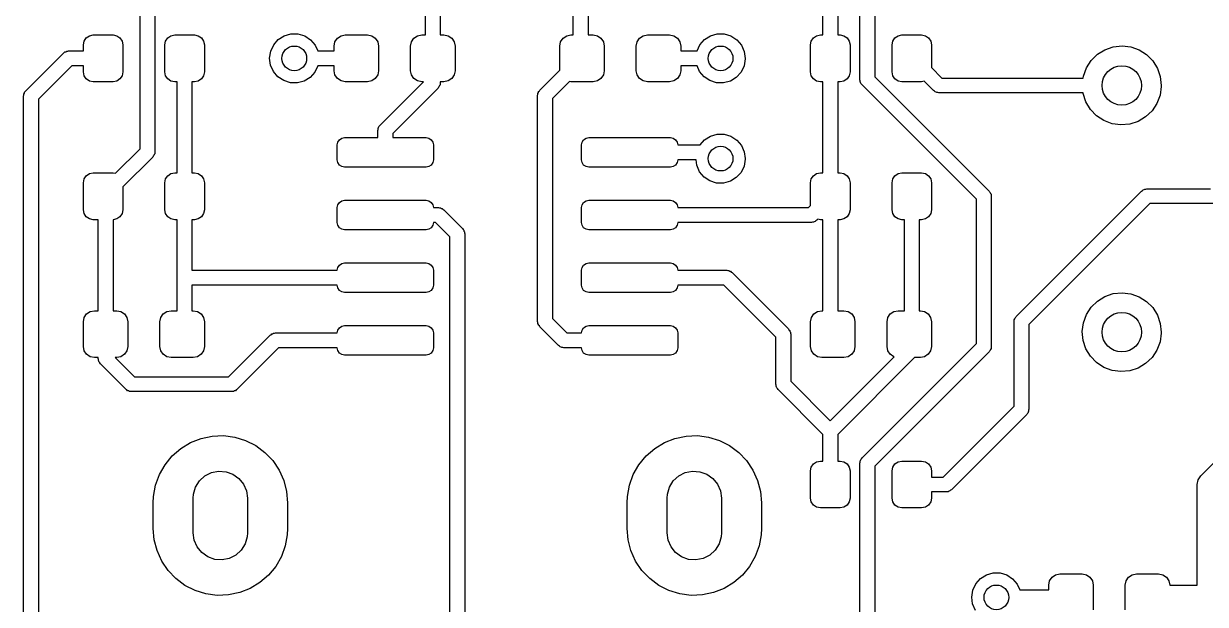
# Model space of a CAD drawing. Extents: x 123.2 to 169.8, y -142.4 to -48.3.
# Drawn here: x 124.31 to 148.25, y -78.63 to -66.86 of the extents above; entities that cross this region are included whole.
import ezdxf

# ---------------------------------------------------------------- set-up
doc = ezdxf.new("R2010")
doc.units = 0
doc.layers.add('BLACK', color=7, linetype='CONTINUOUS')

msp = doc.modelspace()

# ---------------------------------------------------------------- linework, layer by layer
at = {"layer": 'BLACK', "linetype": 'CONTINUOUS'}
for p, q in [((126.671, -69.3959), (126.671, -62.155)), ((126.971, -62.2171), (126.971, -69.458)), ((135.446, -67.089), (135.446, -62.3512)), ((135.746, -62.3512), (135.746, -67.089)), ((141.553, -63.679), (141.553, -67.9349)), ((141.253, -67.997), (141.253, -63.7411)), ((140.503, -67.089), (140.503, -65.245)), ((140.803, -65.245), (140.803, -67.089)), ((132.751, -65.545), (132.751, -67.089)), ((132.451, -67.089), (132.451, -65.6071)), ((125.521, -67.289), (125.536, -67.2125)), ((125.536, -67.2125), (125.58, -67.1476)), ((125.58, -67.1476), (125.644, -67.1042)), ((125.644, -67.1042), (125.721, -67.089)), ((125.721, -67.089), (126.121, -67.089)), ((126.121, -67.089), (126.198, -67.1042)), ((126.198, -67.1042), (126.262, -67.1476)), ((126.262, -67.1476), (126.306, -67.2125)), ((126.306, -67.2125), (126.321, -67.289)), ((127.171, -67.289), (127.186, -67.2125)), ((127.186, -67.2125), (127.23, -67.1476)), ((127.23, -67.1476), (127.294, -67.1042)), ((127.294, -67.1042), (127.371, -67.089)), ((127.371, -67.089), (127.771, -67.089)), ((127.771, -67.089), (127.848, -67.1042)), ((127.848, -67.1042), (127.912, -67.1476)), ((127.912, -67.1476), (127.956, -67.2125)), ((127.956, -67.2125), (127.971, -67.289)), ((129.376, -67.2895), (129.47, -67.1832)), ((129.47, -67.1832), (129.59, -67.1076)), ((129.59, -67.1076), (129.726, -67.0686)), ((129.726, -67.0686), (129.868, -67.0695)), ((129.868, -67.0695), (130.004, -67.1101)), ((130.004, -67.1101), (130.123, -67.1872)), ((130.123, -67.1872), (130.215, -67.2946)), ((130.601, -67.314), (130.618, -67.2279)), ((130.618, -67.2279), (130.667, -67.1549)), ((130.667, -67.1549), (130.74, -67.1061)), ((130.74, -67.1061), (130.826, -67.089)), ((130.826, -67.089), (131.276, -67.089)), ((131.276, -67.089), (131.362, -67.1061)), ((131.362, -67.1061), (131.435, -67.1549)), ((131.435, -67.1549), (131.484, -67.2279)), ((131.484, -67.2279), (131.501, -67.314)), ((132.151, -67.314), (132.168, -67.2279)), ((132.168, -67.2279), (132.217, -67.1549)), ((132.217, -67.1549), (132.29, -67.1061)), ((132.29, -67.1061), (132.376, -67.089)), ((132.376, -67.089), (132.451, -67.089)), ((132.751, -67.089), (132.826, -67.089)), ((132.826, -67.089), (132.912, -67.1061)), ((132.912, -67.1061), (132.985, -67.1549)), ((132.985, -67.1549), (133.034, -67.2279)), ((133.034, -67.2279), (133.051, -67.314)), ((135.173, -67.314), (135.19, -67.2279)), ((135.19, -67.2279), (135.239, -67.1549)), ((135.239, -67.1549), (135.312, -67.1061)), ((135.312, -67.1061), (135.398, -67.089)), ((135.398, -67.089), (135.446, -67.089)), ((135.746, -67.089), (135.848, -67.089)), ((135.848, -67.089), (135.934, -67.1061)), ((135.934, -67.1061), (136.007, -67.1549)), ((136.007, -67.1549), (136.056, -67.2279)), ((136.056, -67.2279), (136.073, -67.314)), ((136.723, -67.314), (136.74, -67.2279)), ((136.74, -67.2279), (136.789, -67.1549)), ((136.789, -67.1549), (136.862, -67.1061)), ((136.862, -67.1061), (136.948, -67.089)), ((136.948, -67.089), (137.398, -67.089)), ((137.398, -67.089), (137.484, -67.1061)), ((137.484, -67.1061), (137.557, -67.1549)), ((137.557, -67.1549), (137.606, -67.2279)), ((137.606, -67.2279), (137.623, -67.314)), ((138.012, -67.2895), (138.106, -67.1832)), ((138.106, -67.1832), (138.226, -67.1076)), ((138.226, -67.1076), (138.362, -67.0686)), ((138.362, -67.0686), (138.504, -67.0695)), ((138.504, -67.0695), (138.64, -67.1101)), ((138.64, -67.1101), (138.759, -67.1872)), ((138.759, -67.1872), (138.851, -67.2946)), ((140.253, -67.289), (140.268, -67.2125)), ((140.268, -67.2125), (140.312, -67.1476)), ((140.312, -67.1476), (140.376, -67.1042)), ((140.376, -67.1042), (140.453, -67.089)), ((140.453, -67.089), (140.503, -67.089)), ((140.803, -67.089), (140.853, -67.089)), ((140.853, -67.089), (140.93, -67.1042)), ((140.93, -67.1042), (140.994, -67.1476)), ((140.994, -67.1476), (141.038, -67.2125)), ((141.038, -67.2125), (141.053, -67.289)), ((141.903, -67.289), (141.918, -67.2125)), ((141.918, -67.2125), (141.962, -67.1476)), ((141.962, -67.1476), (142.026, -67.1042)), ((142.026, -67.1042), (142.103, -67.089)), ((142.103, -67.089), (142.503, -67.089)), ((142.503, -67.089), (142.58, -67.1042)), ((142.58, -67.1042), (142.644, -67.1476)), ((142.644, -67.1476), (142.688, -67.2125)), ((142.688, -67.2125), (142.703, -67.289)), ((124.354, -68.2199), (125.116, -67.4579)), ((125.116, -67.4579), (125.133, -67.4481)), ((125.133, -67.4481), (125.147, -67.4341)), ((125.147, -67.4341), (125.166, -67.429)), ((125.166, -67.429), (125.183, -67.4191)), ((125.183, -67.4191), (125.203, -67.4191)), ((125.203, -67.4191), (125.222, -67.414)), ((125.222, -67.414), (125.521, -67.414)), ((125.521, -67.414), (125.521, -67.289)), ((126.321, -67.289), (126.321, -67.839)), ((127.171, -67.839), (127.171, -67.289)), ((127.971, -67.289), (127.971, -67.839)), ((129.294, -67.5579), (129.316, -67.4178)), ((129.316, -67.4178), (129.376, -67.2895)), ((130.215, -67.2946), (130.27, -67.414)), ((130.27, -67.414), (130.601, -67.414)), ((130.601, -67.414), (130.601, -67.314)), ((131.501, -67.314), (131.501, -67.814)), ((132.151, -67.814), (132.151, -67.314)), ((133.051, -67.314), (133.051, -67.814)), ((135.173, -67.8019), (135.173, -67.314)), ((136.073, -67.314), (136.073, -67.814)), ((136.723, -67.814), (136.723, -67.314)), ((137.623, -67.314), (137.623, -67.414)), ((137.623, -67.414), (137.954, -67.414)), ((137.954, -67.414), (138.012, -67.2895)), ((138.851, -67.2946), (138.91, -67.4237)), ((138.91, -67.4237), (138.93, -67.564)), ((140.253, -67.839), (140.253, -67.289)), ((141.053, -67.289), (141.053, -67.839)), ((141.903, -67.839), (141.903, -67.289)), ((142.703, -67.289), (142.703, -67.7519)), ((145.938, -67.6064), (146.065, -67.4816)), ((146.065, -67.4816), (146.217, -67.3881)), ((146.217, -67.3881), (146.386, -67.3307)), ((146.386, -67.3307), (146.564, -67.312)), ((146.564, -67.312), (146.741, -67.3331)), ((146.741, -67.3331), (146.909, -67.393)), ((146.909, -67.393), (147.059, -67.4885)), ((147.059, -67.4885), (147.185, -67.6151)), ((125.284, -67.714), (124.61, -68.3881)), ((125.521, -67.714), (125.284, -67.714)), ((125.521, -67.839), (125.521, -67.714)), ((129.312, -67.6985), (129.294, -67.5579)), ((129.37, -67.8282), (129.312, -67.6985)), ((130.27, -67.716), (130.209, -67.8436)), ((130.271, -67.714), (130.27, -67.716)), ((130.601, -67.714), (130.271, -67.714)), ((130.601, -67.814), (130.601, -67.714)), ((137.955, -67.714), (137.623, -67.714)), ((137.623, -67.714), (137.623, -67.814)), ((138.006, -67.8282), (137.955, -67.714)), ((138.906, -67.716), (138.845, -67.8436)), ((138.93, -67.5762), (138.906, -67.716)), ((138.93, -67.564), (138.93, -67.5762)), ((142.703, -67.7519), (142.913, -67.962)), ((145.841, -67.7563), (145.938, -67.6064)), ((147.185, -67.6151), (147.279, -67.7663)), ((125.536, -67.9155), (125.521, -67.839)), ((125.58, -67.9804), (125.536, -67.9155)), ((125.644, -68.0238), (125.58, -67.9804)), ((126.262, -67.9804), (126.198, -68.0238)), ((126.306, -67.9155), (126.262, -67.9804)), ((126.321, -67.839), (126.306, -67.9155)), ((127.186, -67.9155), (127.171, -67.839)), ((127.23, -67.9804), (127.186, -67.9155)), ((127.294, -68.0238), (127.23, -67.9804)), ((127.912, -67.9804), (127.848, -68.0238)), ((127.956, -67.9155), (127.912, -67.9804)), ((127.971, -67.839), (127.956, -67.9155)), ((129.461, -67.9367), (129.37, -67.8282)), ((129.579, -68.0153), (129.461, -67.9367)), ((130.113, -67.9487), (129.993, -68.0229)), ((130.209, -67.8436), (130.113, -67.9487)), ((130.618, -67.9001), (130.601, -67.814)), ((130.667, -67.9731), (130.618, -67.9001)), ((130.74, -68.0219), (130.667, -67.9731)), ((131.435, -67.9731), (131.362, -68.0219)), ((131.484, -67.9001), (131.435, -67.9731)), ((131.501, -67.814), (131.484, -67.9001)), ((132.168, -67.9001), (132.151, -67.814)), ((132.217, -67.9731), (132.168, -67.9001)), ((132.29, -68.0219), (132.217, -67.9731)), ((132.985, -67.9731), (132.912, -68.0219)), ((133.034, -67.9001), (132.985, -67.9731)), ((133.051, -67.814), (133.034, -67.9001)), ((134.768, -68.2069), (135.173, -67.8019)), ((136.007, -67.9731), (135.934, -68.0219)), ((136.056, -67.9001), (136.007, -67.9731)), ((136.073, -67.814), (136.056, -67.9001)), ((136.74, -67.9001), (136.723, -67.814)), ((136.789, -67.9731), (136.74, -67.9001)), ((136.862, -68.0219), (136.789, -67.9731)), ((137.557, -67.9731), (137.484, -68.0219)), ((137.606, -67.9001), (137.557, -67.9731)), ((137.623, -67.814), (137.606, -67.9001)), ((138.097, -67.9367), (138.006, -67.8282)), ((138.215, -68.0153), (138.097, -67.9367)), ((138.749, -67.9487), (138.629, -68.0229)), ((138.845, -67.8436), (138.749, -67.9487)), ((140.268, -67.9155), (140.253, -67.839)), ((140.312, -67.9804), (140.268, -67.9155)), ((140.376, -68.0238), (140.312, -67.9804)), ((140.994, -67.9804), (140.93, -68.0238)), ((141.038, -67.9155), (140.994, -67.9804)), ((141.053, -67.839), (141.038, -67.9155)), ((141.553, -67.9349), (143.87, -70.2519)), ((141.918, -67.9155), (141.903, -67.839)), ((141.962, -67.9804), (141.918, -67.9155)), ((142.026, -68.0238), (141.962, -67.9804)), ((142.913, -67.962), (145.776, -67.962)), ((145.776, -67.962), (145.78, -67.9239)), ((145.78, -67.9239), (145.841, -67.7563)), ((147.279, -67.7663), (147.338, -67.9348)), ((147.338, -67.9348), (147.358, -68.112)), ((124.344, -68.237), (124.354, -68.2199)), ((125.721, -68.039), (125.644, -68.0238)), ((126.121, -68.039), (125.721, -68.039)), ((126.198, -68.0238), (126.121, -68.039)), ((127.371, -68.039), (127.294, -68.0238)), ((127.421, -68.039), (127.371, -68.039)), ((127.421, -69.883), (127.421, -68.039)), ((127.771, -68.039), (127.721, -68.039)), ((127.721, -68.039), (127.721, -69.883)), ((127.848, -68.0238), (127.771, -68.039)), ((129.714, -68.0576), (129.579, -68.0153)), ((129.856, -68.0602), (129.714, -68.0576)), ((129.993, -68.0229), (129.856, -68.0602)), ((130.826, -68.039), (130.74, -68.0219)), ((131.276, -68.039), (130.826, -68.039)), ((131.362, -68.0219), (131.276, -68.039)), ((131.531, -68.9169), (132.409, -68.039)), ((132.707, -68.1651), (131.787, -69.0851)), ((132.376, -68.039), (132.29, -68.0219)), ((132.409, -68.039), (132.376, -68.039)), ((132.717, -68.148), (132.707, -68.1651)), ((132.731, -68.134), (132.717, -68.148)), ((132.736, -68.1149), (132.731, -68.134)), ((132.746, -68.0978), (132.736, -68.1149)), ((132.751, -68.059), (132.746, -68.0781)), ((132.746, -68.0781), (132.746, -68.0978)), ((132.826, -68.039), (132.751, -68.039)), ((132.751, -68.039), (132.751, -68.059)), ((132.912, -68.0219), (132.826, -68.039)), ((134.744, -68.238), (134.758, -68.224)), ((134.758, -68.224), (134.768, -68.2069)), ((135.366, -68.0327), (135.024, -68.3751)), ((135.398, -68.039), (135.366, -68.0327)), ((135.848, -68.039), (135.398, -68.039)), ((135.934, -68.0219), (135.848, -68.039)), ((136.948, -68.039), (136.862, -68.0219)), ((137.398, -68.039), (136.948, -68.039)), ((137.484, -68.0219), (137.398, -68.039)), ((138.35, -68.0576), (138.215, -68.0153)), ((138.492, -68.0602), (138.35, -68.0576)), ((138.629, -68.0229), (138.492, -68.0602)), ((140.453, -68.039), (140.376, -68.0238)), ((140.503, -68.039), (140.453, -68.039)), ((140.503, -69.883), (140.503, -68.039)), ((140.853, -68.039), (140.803, -68.039)), ((140.803, -68.039), (140.803, -69.883)), ((140.93, -68.0238), (140.853, -68.039)), ((141.258, -68.0161), (141.253, -67.997)), ((141.258, -68.0358), (141.258, -68.0161)), ((141.268, -68.0529), (141.258, -68.0358)), ((141.273, -68.072), (141.268, -68.0529)), ((141.287, -68.086), (141.273, -68.072)), ((141.297, -68.1031), (141.287, -68.086)), ((143.614, -70.4201), (141.297, -68.1031)), ((142.103, -68.039), (142.026, -68.0238)), ((142.503, -68.039), (142.103, -68.039)), ((142.555, -68.0286), (142.503, -68.039)), ((142.745, -68.2181), (142.555, -68.0286)), ((142.762, -68.2279), (142.745, -68.2181)), ((142.776, -68.2419), (142.762, -68.2279)), ((147.358, -68.1343), (147.333, -68.311)), ((147.358, -68.112), (147.358, -68.1343)), ((124.31, -68.326), (124.315, -68.3069)), ((124.31, -86.36), (124.31, -68.326)), ((124.315, -68.2872), (124.325, -68.2701)), ((124.315, -68.3069), (124.315, -68.2872)), ((124.325, -68.2701), (124.33, -68.251)), ((124.33, -68.251), (124.344, -68.237)), ((124.61, -68.3881), (124.61, -86.21)), ((134.724, -68.313), (134.729, -68.2939)), ((134.724, -72.898), (134.724, -68.313)), ((134.729, -68.2742), (134.739, -68.2571)), ((134.729, -68.2939), (134.729, -68.2742)), ((134.739, -68.2571), (134.744, -68.238)), ((135.024, -68.3751), (135.024, -72.8359)), ((142.795, -68.247), (142.776, -68.2419)), ((142.812, -68.2569), (142.795, -68.247)), ((142.832, -68.2569), (142.812, -68.2569)), ((142.851, -68.262), (142.832, -68.2569)), ((145.774, -68.262), (142.851, -68.262)), ((145.775, -68.2783), (145.774, -68.262)), ((145.832, -68.4476), (145.775, -68.2783)), ((145.924, -68.6001), (145.832, -68.4476)), ((147.333, -68.311), (147.27, -68.4777)), ((146.048, -68.7284), (145.924, -68.6001)), ((147.171, -68.6262), (147.042, -68.7492)), ((147.27, -68.4777), (147.171, -68.6262)), ((131.502, -68.9671), (131.507, -68.948)), ((131.507, -68.948), (131.521, -68.934)), ((131.521, -68.934), (131.531, -68.9169)), ((146.197, -68.8261), (146.048, -68.7284)), ((146.364, -68.8882), (146.197, -68.8261)), ((146.541, -68.9118), (146.364, -68.8882)), ((146.719, -68.8957), (146.541, -68.9118)), ((146.888, -68.8405), (146.719, -68.8957)), ((147.042, -68.7492), (146.888, -68.8405)), ((130.706, -69.2129), (130.755, -69.1804)), ((130.755, -69.1804), (130.812, -69.169)), ((130.812, -69.169), (131.487, -69.169)), ((131.487, -69.023), (131.492, -69.0039)), ((131.487, -69.169), (131.487, -69.023)), ((131.492, -68.9842), (131.502, -68.9671)), ((131.492, -69.0039), (131.492, -68.9842)), ((131.787, -69.0851), (131.787, -69.169)), ((131.787, -69.169), (132.462, -69.169)), ((132.462, -69.169), (132.519, -69.1804)), ((132.519, -69.1804), (132.568, -69.2129)), ((135.656, -69.2129), (135.705, -69.1804)), ((135.705, -69.1804), (135.762, -69.169)), ((135.762, -69.169), (137.412, -69.169)), ((137.412, -69.169), (137.469, -69.1804)), ((137.469, -69.1804), (137.518, -69.2129)), ((138.106, -69.2152), (138.226, -69.1396)), ((138.226, -69.1396), (138.362, -69.1006)), ((138.362, -69.1006), (138.504, -69.1015)), ((138.504, -69.1015), (138.64, -69.1421)), ((138.64, -69.1421), (138.759, -69.2192)), ((126.173, -69.8934), (126.671, -69.3959)), ((130.662, -69.319), (130.673, -69.2616)), ((130.662, -69.619), (130.662, -69.319)), ((130.673, -69.2616), (130.706, -69.2129)), ((132.568, -69.2129), (132.601, -69.2616)), ((132.601, -69.2616), (132.612, -69.319)), ((132.612, -69.319), (132.612, -69.619)), ((135.612, -69.319), (135.623, -69.2616)), ((135.612, -69.619), (135.612, -69.319)), ((135.623, -69.2616), (135.656, -69.2129)), ((137.518, -69.2129), (137.551, -69.2616)), ((137.551, -69.2616), (137.562, -69.319)), ((137.562, -69.319), (138.014, -69.319)), ((138.014, -69.319), (138.106, -69.2152)), ((138.759, -69.2192), (138.851, -69.3266)), ((138.851, -69.3266), (138.91, -69.4557)), ((126.927, -69.5641), (126.321, -70.1701)), ((126.937, -69.547), (126.927, -69.5641)), ((126.951, -69.533), (126.937, -69.547)), ((126.956, -69.5139), (126.951, -69.533)), ((126.966, -69.4968), (126.956, -69.5139)), ((126.971, -69.458), (126.966, -69.4771)), ((126.966, -69.4771), (126.966, -69.4968)), ((130.673, -69.6764), (130.662, -69.619)), ((132.612, -69.619), (132.601, -69.6764)), ((135.623, -69.6764), (135.612, -69.619)), ((137.562, -69.619), (137.551, -69.6764)), ((137.934, -69.619), (137.562, -69.619)), ((137.948, -69.7305), (137.934, -69.619)), ((138.93, -69.6082), (138.906, -69.748)), ((138.91, -69.4557), (138.93, -69.596)), ((138.93, -69.596), (138.93, -69.6082)), ((125.58, -69.9416), (125.644, -69.8982)), ((125.644, -69.8982), (125.721, -69.883)), ((125.721, -69.883), (126.121, -69.883)), ((126.121, -69.883), (126.173, -69.8934)), ((127.23, -69.9416), (127.294, -69.8982)), ((127.294, -69.8982), (127.371, -69.883)), ((127.371, -69.883), (127.421, -69.883)), ((127.721, -69.883), (127.771, -69.883)), ((127.771, -69.883), (127.848, -69.8982)), ((127.848, -69.8982), (127.912, -69.9416)), ((130.706, -69.7251), (130.673, -69.6764)), ((130.755, -69.7576), (130.706, -69.7251)), ((130.812, -69.769), (130.755, -69.7576)), ((132.462, -69.769), (130.812, -69.769)), ((132.519, -69.7576), (132.462, -69.769)), ((132.568, -69.7251), (132.519, -69.7576)), ((132.601, -69.6764), (132.568, -69.7251)), ((135.656, -69.7251), (135.623, -69.6764)), ((135.705, -69.7576), (135.656, -69.7251)), ((135.762, -69.769), (135.705, -69.7576)), ((137.412, -69.769), (135.762, -69.769)), ((137.469, -69.7576), (137.412, -69.769)), ((137.518, -69.7251), (137.469, -69.7576)), ((137.551, -69.6764), (137.518, -69.7251)), ((138.006, -69.8602), (137.948, -69.7305)), ((138.097, -69.9687), (138.006, -69.8602)), ((138.845, -69.8756), (138.749, -69.9807)), ((138.906, -69.748), (138.845, -69.8756)), ((140.312, -69.9416), (140.376, -69.8982)), ((140.376, -69.8982), (140.453, -69.883)), ((140.453, -69.883), (140.503, -69.883)), ((140.803, -69.883), (140.853, -69.883)), ((140.853, -69.883), (140.93, -69.8982)), ((140.93, -69.8982), (140.994, -69.9416)), ((141.962, -69.9416), (142.026, -69.8982)), ((142.026, -69.8982), (142.103, -69.883)), ((142.103, -69.883), (142.503, -69.883)), ((142.503, -69.883), (142.58, -69.8982)), ((142.58, -69.8982), (142.644, -69.9416)), ((125.521, -70.083), (125.536, -70.0065)), ((125.521, -70.633), (125.521, -70.083)), ((125.536, -70.0065), (125.58, -69.9416)), ((127.171, -70.083), (127.186, -70.0065)), ((127.171, -70.633), (127.171, -70.083)), ((127.186, -70.0065), (127.23, -69.9416)), ((127.912, -69.9416), (127.956, -70.0065)), ((127.956, -70.0065), (127.971, -70.083)), ((127.971, -70.083), (127.971, -70.633)), ((138.215, -70.0473), (138.097, -69.9687)), ((138.35, -70.0896), (138.215, -70.0473)), ((138.492, -70.0922), (138.35, -70.0896)), ((138.629, -70.0549), (138.492, -70.0922)), ((138.749, -69.9807), (138.629, -70.0549)), ((140.253, -70.083), (140.268, -70.0065)), ((140.253, -70.5459), (140.253, -70.083)), ((140.268, -70.0065), (140.312, -69.9416)), ((140.994, -69.9416), (141.038, -70.0065)), ((141.038, -70.0065), (141.053, -70.083)), ((141.053, -70.083), (141.053, -70.633)), ((141.903, -70.083), (141.918, -70.0065)), ((141.903, -70.633), (141.903, -70.083)), ((141.918, -70.0065), (141.962, -69.9416)), ((142.644, -69.9416), (142.688, -70.0065)), ((142.688, -70.0065), (142.703, -70.083)), ((142.703, -70.083), (142.703, -70.633)), ((126.321, -70.1701), (126.321, -70.633)), ((143.87, -70.2519), (143.88, -70.269)), ((143.88, -70.269), (143.894, -70.283)), ((143.894, -70.283), (143.899, -70.3021)), ((143.899, -70.3021), (143.909, -70.3192)), ((143.909, -70.3192), (143.909, -70.3389)), ((143.909, -70.3389), (143.914, -70.358)), ((143.914, -70.358), (143.914, -73.406)), ((144.42, -72.7919), (146.96, -70.2519)), ((146.96, -70.2519), (146.977, -70.2421)), ((146.977, -70.2421), (146.991, -70.2281)), ((146.991, -70.2281), (147.01, -70.223)), ((147.01, -70.223), (147.027, -70.2131)), ((147.027, -70.2131), (147.047, -70.2131)), ((147.047, -70.2131), (147.066, -70.208)), ((147.066, -70.208), (148.358, -70.208)), ((130.662, -70.589), (130.673, -70.5316)), ((130.662, -70.889), (130.662, -70.589)), ((130.673, -70.5316), (130.706, -70.4829)), ((130.706, -70.4829), (130.755, -70.4504)), ((130.755, -70.4504), (130.812, -70.439)), ((130.812, -70.439), (132.462, -70.439)), ((132.462, -70.439), (132.519, -70.4504)), ((132.519, -70.4504), (132.568, -70.4829)), ((132.568, -70.4829), (132.601, -70.5316)), ((132.601, -70.5316), (132.612, -70.589)), ((132.612, -70.589), (132.715, -70.589)), ((132.715, -70.589), (132.734, -70.5941)), ((132.734, -70.5941), (132.754, -70.5941)), ((132.754, -70.5941), (132.771, -70.604)), ((132.771, -70.604), (132.79, -70.6091)), ((132.79, -70.6091), (132.804, -70.6231)), ((132.804, -70.6231), (132.821, -70.6329)), ((135.612, -70.589), (135.623, -70.5316)), ((135.612, -70.889), (135.612, -70.589)), ((135.623, -70.5316), (135.656, -70.4829)), ((135.656, -70.4829), (135.705, -70.4504)), ((135.705, -70.4504), (135.762, -70.439)), ((135.762, -70.439), (137.412, -70.439)), ((137.412, -70.439), (137.469, -70.4504)), ((137.469, -70.4504), (137.518, -70.4829)), ((137.518, -70.4829), (137.551, -70.5316)), ((137.551, -70.5316), (137.562, -70.589)), ((137.562, -70.589), (140.21, -70.589)), ((140.21, -70.589), (140.253, -70.5459)), ((143.614, -73.3439), (143.614, -70.4201)), ((147.128, -70.508), (144.676, -72.9601)), ((148.558, -70.508), (147.128, -70.508)), ((125.536, -70.7095), (125.521, -70.633)), ((125.58, -70.7744), (125.536, -70.7095)), ((125.644, -70.8178), (125.58, -70.7744)), ((125.721, -70.833), (125.644, -70.8178)), ((125.821, -70.833), (125.721, -70.833)), ((125.821, -72.677), (125.821, -70.833)), ((126.198, -70.8178), (126.121, -70.833)), ((126.121, -70.833), (126.121, -72.677)), ((126.262, -70.7744), (126.198, -70.8178)), ((126.306, -70.7095), (126.262, -70.7744)), ((126.321, -70.633), (126.306, -70.7095)), ((127.186, -70.7095), (127.171, -70.633)), ((127.23, -70.7744), (127.186, -70.7095)), ((127.294, -70.8178), (127.23, -70.7744)), ((127.371, -70.833), (127.294, -70.8178)), ((127.421, -70.833), (127.371, -70.833)), ((127.421, -72.677), (127.421, -70.833)), ((127.771, -70.833), (127.721, -70.833)), ((127.721, -70.833), (127.721, -71.859)), ((127.848, -70.8178), (127.771, -70.833)), ((127.912, -70.7744), (127.848, -70.8178)), ((127.956, -70.7095), (127.912, -70.7744)), ((127.971, -70.633), (127.956, -70.7095)), ((132.821, -70.6329), (133.202, -71.0139)), ((140.361, -70.8549), (140.347, -70.8689)), ((140.378, -70.8451), (140.361, -70.8549)), ((140.401, -70.8226), (140.378, -70.8451)), ((140.453, -70.833), (140.401, -70.8226)), ((140.503, -70.833), (140.453, -70.833)), ((140.503, -72.677), (140.503, -70.833)), ((140.853, -70.833), (140.803, -70.833)), ((140.803, -70.833), (140.803, -72.677)), ((140.93, -70.8178), (140.853, -70.833)), ((140.994, -70.7744), (140.93, -70.8178)), ((141.038, -70.7095), (140.994, -70.7744)), ((141.053, -70.633), (141.038, -70.7095)), ((141.918, -70.7095), (141.903, -70.633)), ((141.962, -70.7744), (141.918, -70.7095)), ((142.026, -70.8178), (141.962, -70.7744)), ((142.103, -70.833), (142.026, -70.8178)), ((142.153, -70.833), (142.103, -70.833)), ((142.153, -72.677), (142.153, -70.833)), ((142.503, -70.833), (142.453, -70.833)), ((142.453, -70.833), (142.453, -72.677)), ((142.58, -70.8178), (142.503, -70.833)), ((142.644, -70.7744), (142.58, -70.8178)), ((142.688, -70.7095), (142.644, -70.7744)), ((142.703, -70.633), (142.688, -70.7095)), ((130.673, -70.9464), (130.662, -70.889)), ((130.706, -70.9951), (130.673, -70.9464)), ((130.755, -71.0276), (130.706, -70.9951)), ((130.812, -71.039), (130.755, -71.0276)), ((132.462, -71.039), (130.812, -71.039)), ((132.519, -71.0276), (132.462, -71.039)), ((132.568, -70.9951), (132.519, -71.0276)), ((132.601, -70.9464), (132.568, -70.9951)), ((132.612, -70.889), (132.601, -70.9464)), ((132.653, -70.889), (132.612, -70.889)), ((132.946, -71.1821), (132.653, -70.889)), ((133.202, -71.0139), (133.212, -71.031)), ((133.212, -71.031), (133.226, -71.045)), ((133.226, -71.045), (133.231, -71.0641)), ((133.231, -71.0641), (133.241, -71.0812)), ((133.241, -71.0812), (133.241, -71.1009)), ((133.241, -71.1009), (133.246, -71.12)), ((135.623, -70.9464), (135.612, -70.889)), ((135.656, -70.9951), (135.623, -70.9464)), ((135.705, -71.0276), (135.656, -70.9951)), ((135.762, -71.039), (135.705, -71.0276)), ((137.412, -71.039), (135.762, -71.039)), ((137.469, -71.0276), (137.412, -71.039)), ((137.518, -70.9951), (137.469, -71.0276)), ((137.551, -70.9464), (137.518, -70.9951)), ((137.562, -70.889), (137.551, -70.9464)), ((140.272, -70.889), (137.562, -70.889)), ((140.291, -70.8839), (140.272, -70.889)), ((140.311, -70.8839), (140.291, -70.8839)), ((140.328, -70.874), (140.311, -70.8839)), ((140.347, -70.8689), (140.328, -70.874)), ((132.946, -83.4448), (132.946, -71.1821)), ((133.246, -71.12), (133.246, -83.4448)), ((130.662, -71.859), (130.673, -71.8016)), ((130.673, -71.8016), (130.706, -71.7529)), ((130.706, -71.7529), (130.755, -71.7204)), ((130.755, -71.7204), (130.812, -71.709)), ((130.812, -71.709), (132.462, -71.709)), ((132.462, -71.709), (132.519, -71.7204)), ((132.519, -71.7204), (132.568, -71.7529)), ((132.568, -71.7529), (132.601, -71.8016)), ((132.601, -71.8016), (132.612, -71.859)), ((135.612, -71.859), (135.623, -71.8016)), ((135.623, -71.8016), (135.656, -71.7529)), ((135.656, -71.7529), (135.705, -71.7204)), ((135.705, -71.7204), (135.762, -71.709)), ((135.762, -71.709), (137.412, -71.709)), ((137.412, -71.709), (137.469, -71.7204)), ((137.469, -71.7204), (137.518, -71.7529)), ((137.518, -71.7529), (137.551, -71.8016)), ((137.551, -71.8016), (137.562, -71.859)), ((127.721, -71.859), (130.662, -71.859)), ((132.612, -71.859), (132.612, -72.159)), ((135.612, -72.159), (135.612, -71.859)), ((137.562, -71.859), (138.557, -71.859)), ((138.557, -71.859), (138.576, -71.8641)), ((138.576, -71.8641), (138.596, -71.8641)), ((138.596, -71.8641), (138.613, -71.874)), ((138.613, -71.874), (138.632, -71.8791)), ((138.632, -71.8791), (138.646, -71.8931)), ((138.646, -71.8931), (138.663, -71.9029)), ((138.663, -71.9029), (139.806, -73.0459)), ((130.662, -72.159), (127.721, -72.159)), ((127.721, -72.159), (127.721, -72.677)), ((130.673, -72.2164), (130.662, -72.159)), ((130.706, -72.2651), (130.673, -72.2164)), ((130.755, -72.2976), (130.706, -72.2651)), ((130.812, -72.309), (130.755, -72.2976)), ((132.519, -72.2976), (132.462, -72.309)), ((132.568, -72.2651), (132.519, -72.2976)), ((132.601, -72.2164), (132.568, -72.2651)), ((132.612, -72.159), (132.601, -72.2164)), ((135.623, -72.2164), (135.612, -72.159)), ((135.656, -72.2651), (135.623, -72.2164)), ((135.705, -72.2976), (135.656, -72.2651)), ((135.762, -72.309), (135.705, -72.2976)), ((137.469, -72.2976), (137.412, -72.309)), ((137.518, -72.2651), (137.469, -72.2976)), ((137.551, -72.2164), (137.518, -72.2651)), ((137.562, -72.159), (137.551, -72.2164)), ((138.495, -72.159), (137.562, -72.159)), ((139.55, -73.2141), (138.495, -72.159)), ((132.462, -72.309), (130.812, -72.309)), ((137.412, -72.309), (135.762, -72.309)), ((145.938, -72.6064), (146.065, -72.4816)), ((146.065, -72.4816), (146.217, -72.3881)), ((146.217, -72.3881), (146.386, -72.3307)), ((146.386, -72.3307), (146.564, -72.312)), ((146.564, -72.312), (146.741, -72.3331)), ((146.741, -72.3331), (146.909, -72.393)), ((146.909, -72.393), (147.059, -72.4885)), ((147.059, -72.4885), (147.185, -72.6151)), ((125.538, -72.8159), (125.587, -72.7429)), ((125.587, -72.7429), (125.66, -72.6941)), ((125.66, -72.6941), (125.746, -72.677)), ((125.746, -72.677), (125.821, -72.677)), ((126.121, -72.677), (126.196, -72.677)), ((126.196, -72.677), (126.282, -72.6941)), ((126.282, -72.6941), (126.355, -72.7429)), ((126.355, -72.7429), (126.404, -72.8159)), ((127.088, -72.8159), (127.137, -72.7429)), ((127.137, -72.7429), (127.21, -72.6941)), ((127.21, -72.6941), (127.296, -72.677)), ((127.296, -72.677), (127.421, -72.677)), ((127.721, -72.677), (127.746, -72.677)), ((127.746, -72.677), (127.832, -72.6941)), ((127.832, -72.6941), (127.905, -72.7429)), ((127.905, -72.7429), (127.954, -72.8159)), ((140.27, -72.8159), (140.319, -72.7429)), ((140.319, -72.7429), (140.392, -72.6941)), ((140.392, -72.6941), (140.478, -72.677)), ((140.478, -72.677), (140.503, -72.677)), ((140.803, -72.677), (140.928, -72.677)), ((140.928, -72.677), (141.014, -72.6941)), ((141.014, -72.6941), (141.087, -72.7429)), ((141.087, -72.7429), (141.136, -72.8159)), ((141.82, -72.8159), (141.869, -72.7429)), ((141.869, -72.7429), (141.942, -72.6941)), ((141.942, -72.6941), (142.028, -72.677)), ((142.028, -72.677), (142.153, -72.677)), ((142.453, -72.677), (142.478, -72.677)), ((142.478, -72.677), (142.564, -72.6941)), ((142.564, -72.6941), (142.637, -72.7429)), ((142.637, -72.7429), (142.686, -72.8159)), ((145.78, -72.9239), (145.841, -72.7563)), ((145.841, -72.7563), (145.938, -72.6064)), ((147.185, -72.6151), (147.279, -72.7663)), ((147.279, -72.7663), (147.338, -72.9348)), ((125.521, -72.902), (125.538, -72.8159)), ((125.521, -73.402), (125.521, -72.902)), ((126.404, -72.8159), (126.421, -72.902)), ((126.421, -72.902), (126.421, -73.402)), ((127.071, -72.902), (127.088, -72.8159)), ((127.071, -73.402), (127.071, -72.902)), ((127.954, -72.8159), (127.971, -72.902)), ((127.971, -72.902), (127.971, -73.402)), ((130.706, -73.0229), (130.755, -72.9904)), ((130.755, -72.9904), (130.812, -72.979)), ((130.812, -72.979), (132.462, -72.979)), ((132.462, -72.979), (132.519, -72.9904)), ((132.519, -72.9904), (132.568, -73.0229)), ((134.729, -72.9171), (134.724, -72.898)), ((134.729, -72.9368), (134.729, -72.9171)), ((134.739, -72.9539), (134.729, -72.9368)), ((134.744, -72.973), (134.739, -72.9539)), ((134.758, -72.987), (134.744, -72.973)), ((134.768, -73.0041), (134.758, -72.987)), ((135.149, -73.3851), (134.768, -73.0041)), ((135.024, -72.8359), (135.317, -73.129)), ((135.656, -73.0229), (135.705, -72.9904)), ((135.705, -72.9904), (135.762, -72.979)), ((135.762, -72.979), (137.412, -72.979)), ((137.412, -72.979), (137.469, -72.9904)), ((137.469, -72.9904), (137.518, -73.0229)), ((140.253, -72.902), (140.27, -72.8159)), ((140.253, -73.402), (140.253, -72.902)), ((141.136, -72.8159), (141.153, -72.902)), ((141.153, -72.902), (141.153, -73.402)), ((141.803, -72.902), (141.82, -72.8159)), ((141.803, -73.402), (141.803, -72.902)), ((142.686, -72.8159), (142.703, -72.902)), ((142.703, -72.902), (142.703, -73.402)), ((144.376, -72.898), (144.381, -72.8789)), ((144.376, -74.6139), (144.376, -72.898)), ((144.381, -72.8592), (144.391, -72.8421)), ((144.381, -72.8789), (144.381, -72.8592)), ((144.391, -72.8421), (144.396, -72.823)), ((144.396, -72.823), (144.41, -72.809)), ((144.41, -72.809), (144.42, -72.7919)), ((144.676, -72.9601), (144.676, -74.676)), ((145.758, -73.1008), (145.78, -72.9239)), ((147.338, -72.9348), (147.358, -73.112)), ((128.462, -74.018), (129.307, -73.1729)), ((129.307, -73.1729), (129.324, -73.1631)), ((129.324, -73.1631), (129.338, -73.1491)), ((129.338, -73.1491), (129.357, -73.144)), ((129.357, -73.144), (129.374, -73.1341)), ((129.374, -73.1341), (129.394, -73.1341)), ((129.394, -73.1341), (129.413, -73.129)), ((129.413, -73.129), (130.662, -73.129)), ((130.662, -73.129), (130.673, -73.0716)), ((130.673, -73.0716), (130.706, -73.0229)), ((132.568, -73.0229), (132.601, -73.0716)), ((132.601, -73.0716), (132.612, -73.129)), ((132.612, -73.129), (132.612, -73.429)), ((135.317, -73.129), (135.612, -73.129)), ((135.612, -73.129), (135.623, -73.0716)), ((135.623, -73.0716), (135.656, -73.0229)), ((137.518, -73.0229), (137.551, -73.0716)), ((137.551, -73.0716), (137.562, -73.129)), ((137.562, -73.129), (137.562, -73.429)), ((139.55, -74.168), (139.55, -73.2141)), ((139.806, -73.0459), (139.816, -73.063)), ((139.816, -73.063), (139.83, -73.077)), ((139.83, -73.077), (139.835, -73.0961)), ((139.835, -73.0961), (139.845, -73.1132)), ((139.845, -73.1132), (139.845, -73.1329)), ((139.845, -73.1329), (139.85, -73.152)), ((139.85, -73.152), (139.85, -74.1059)), ((145.775, -73.2783), (145.758, -73.1008)), ((147.358, -73.1343), (147.333, -73.311)), ((147.358, -73.112), (147.358, -73.1343)), ((125.538, -73.4881), (125.521, -73.402)), ((125.587, -73.5611), (125.538, -73.4881)), ((126.404, -73.4881), (126.355, -73.5611)), ((126.421, -73.402), (126.404, -73.4881)), ((127.088, -73.4881), (127.071, -73.402)), ((127.137, -73.5611), (127.088, -73.4881)), ((127.954, -73.4881), (127.905, -73.5611)), ((127.971, -73.402), (127.954, -73.4881)), ((129.475, -73.429), (128.63, -74.2741)), ((130.662, -73.429), (129.475, -73.429)), ((130.673, -73.4864), (130.662, -73.429)), ((130.706, -73.5351), (130.673, -73.4864)), ((132.601, -73.4864), (132.568, -73.5351)), ((132.612, -73.429), (132.601, -73.4864)), ((135.166, -73.3949), (135.149, -73.3851)), ((135.18, -73.4089), (135.166, -73.3949)), ((135.199, -73.414), (135.18, -73.4089)), ((135.216, -73.4239), (135.199, -73.414)), ((135.236, -73.4239), (135.216, -73.4239)), ((135.255, -73.429), (135.236, -73.4239)), ((135.612, -73.429), (135.255, -73.429)), ((135.623, -73.4864), (135.612, -73.429)), ((135.656, -73.5351), (135.623, -73.4864)), ((137.551, -73.4864), (137.518, -73.5351)), ((137.562, -73.429), (137.551, -73.4864)), ((140.27, -73.4881), (140.253, -73.402)), ((140.319, -73.5611), (140.27, -73.4881)), ((141.136, -73.4881), (141.087, -73.5611)), ((141.153, -73.402), (141.136, -73.4881)), ((141.297, -75.6609), (143.614, -73.3439)), ((141.82, -73.4881), (141.803, -73.402)), ((141.869, -73.5611), (141.82, -73.4881)), ((142.686, -73.4881), (142.637, -73.5611)), ((142.703, -73.402), (142.686, -73.4881)), ((143.88, -73.495), (143.87, -73.5121)), ((143.894, -73.481), (143.88, -73.495)), ((143.899, -73.4619), (143.894, -73.481)), ((143.909, -73.4448), (143.899, -73.4619)), ((143.914, -73.406), (143.909, -73.4251)), ((143.909, -73.4251), (143.909, -73.4448)), ((145.832, -73.4476), (145.775, -73.2783)), ((145.924, -73.6001), (145.832, -73.4476)), ((147.27, -73.4777), (147.171, -73.6262)), ((147.333, -73.311), (147.27, -73.4777)), ((125.66, -73.6099), (125.587, -73.5611)), ((125.746, -73.627), (125.66, -73.6099)), ((125.821, -73.627), (125.746, -73.627)), ((125.821, -73.647), (125.821, -73.627)), ((125.826, -73.6661), (125.821, -73.647)), ((125.826, -73.6858), (125.826, -73.6661)), ((125.836, -73.7029), (125.826, -73.6858)), ((125.841, -73.722), (125.836, -73.7029)), ((125.855, -73.736), (125.841, -73.722)), ((125.865, -73.7531), (125.855, -73.736)), ((126.196, -73.627), (126.163, -73.627)), ((126.163, -73.627), (126.554, -74.018)), ((126.282, -73.6099), (126.196, -73.627)), ((126.355, -73.5611), (126.282, -73.6099)), ((127.21, -73.6099), (127.137, -73.5611)), ((127.296, -73.627), (127.21, -73.6099)), ((127.746, -73.627), (127.296, -73.627)), ((127.832, -73.6099), (127.746, -73.627)), ((127.905, -73.5611), (127.832, -73.6099)), ((130.755, -73.5676), (130.706, -73.5351)), ((130.812, -73.579), (130.755, -73.5676)), ((132.462, -73.579), (130.812, -73.579)), ((132.519, -73.5676), (132.462, -73.579)), ((132.568, -73.5351), (132.519, -73.5676)), ((135.705, -73.5676), (135.656, -73.5351)), ((135.762, -73.579), (135.705, -73.5676)), ((137.412, -73.579), (135.762, -73.579)), ((137.469, -73.5676), (137.412, -73.579)), ((137.518, -73.5351), (137.469, -73.5676)), ((140.392, -73.6099), (140.319, -73.5611)), ((140.478, -73.627), (140.392, -73.6099)), ((140.928, -73.627), (140.478, -73.627)), ((140.653, -74.9089), (141.95, -73.6115)), ((142.359, -73.6271), (140.803, -75.1831)), ((141.014, -73.6099), (140.928, -73.627)), ((141.087, -73.5611), (141.014, -73.6099)), ((143.87, -73.5121), (141.553, -75.8291)), ((141.942, -73.6099), (141.869, -73.5611)), ((141.95, -73.6115), (141.942, -73.6099)), ((142.478, -73.627), (142.359, -73.627)), ((142.359, -73.627), (142.359, -73.6271)), ((142.564, -73.6099), (142.478, -73.627)), ((142.637, -73.5611), (142.564, -73.6099)), ((146.048, -73.7284), (145.924, -73.6001)), ((146.197, -73.8261), (146.048, -73.7284)), ((147.171, -73.6262), (147.042, -73.7492)), ((126.386, -74.2741), (125.865, -73.7531)), ((146.364, -73.8882), (146.197, -73.8261)), ((146.541, -73.9118), (146.364, -73.8882)), ((146.719, -73.8957), (146.541, -73.9118)), ((146.888, -73.8405), (146.719, -73.8957)), ((147.042, -73.7492), (146.888, -73.8405)), ((126.554, -74.018), (128.462, -74.018)), ((139.555, -74.1871), (139.55, -74.168)), ((139.555, -74.2068), (139.555, -74.1871)), ((139.565, -74.2239), (139.555, -74.2068)), ((139.85, -74.1059), (140.653, -74.9089)), ((126.403, -74.2839), (126.386, -74.2741)), ((126.417, -74.2979), (126.403, -74.2839)), ((126.436, -74.303), (126.417, -74.2979)), ((126.453, -74.3129), (126.436, -74.303)), ((126.473, -74.3129), (126.453, -74.3129)), ((126.492, -74.318), (126.473, -74.3129)), ((128.524, -74.318), (126.492, -74.318)), ((128.543, -74.3129), (128.524, -74.318)), ((128.563, -74.3129), (128.543, -74.3129)), ((128.58, -74.303), (128.563, -74.3129)), ((128.599, -74.2979), (128.58, -74.303)), ((128.613, -74.2839), (128.599, -74.2979)), ((128.63, -74.2741), (128.613, -74.2839)), ((139.57, -74.243), (139.565, -74.2239)), ((139.584, -74.257), (139.57, -74.243)), ((139.594, -74.2741), (139.584, -74.257)), ((140.503, -75.1831), (139.594, -74.2741)), ((142.94, -76.05), (144.376, -74.6139)), ((144.676, -74.676), (144.671, -74.6951)), ((144.671, -74.6951), (144.671, -74.7148)), ((148.159, -76.0232), (149.61, -74.5724)), ((144.632, -74.7821), (143.108, -76.3061)), ((144.642, -74.765), (144.632, -74.7821)), ((144.656, -74.751), (144.642, -74.765)), ((144.661, -74.7319), (144.656, -74.751)), ((144.671, -74.7148), (144.661, -74.7319)), ((127.495, -75.4691), (127.691, -75.3498)), ((127.691, -75.3498), (127.905, -75.2654)), ((127.905, -75.2654), (128.13, -75.2181)), ((128.13, -75.2181), (128.36, -75.2095)), ((128.36, -75.2095), (128.588, -75.2397)), ((128.588, -75.2397), (128.808, -75.3079)), ((128.808, -75.3079), (129.013, -75.4121)), ((129.013, -75.4121), (129.197, -75.5494)), ((137.095, -75.4691), (137.291, -75.3498)), ((137.291, -75.3498), (137.505, -75.2654)), ((137.505, -75.2654), (137.73, -75.2181)), ((137.73, -75.2181), (137.96, -75.2095)), ((137.96, -75.2095), (138.188, -75.2397)), ((138.188, -75.2397), (138.408, -75.3079)), ((138.408, -75.3079), (138.613, -75.4121)), ((138.613, -75.4121), (138.797, -75.5494)), ((140.503, -75.725), (140.503, -75.1831)), ((140.803, -75.1831), (140.803, -75.725)), ((127.175, -75.7977), (127.321, -75.6199)), ((127.321, -75.6199), (127.495, -75.4691)), ((129.197, -75.5494), (129.356, -75.7158)), ((136.775, -75.7977), (136.921, -75.6199)), ((136.921, -75.6199), (137.095, -75.4691)), ((138.797, -75.5494), (138.956, -75.7158)), ((127.061, -75.9975), (127.175, -75.7977)), ((129.356, -75.7158), (129.484, -75.9066)), ((136.661, -75.9975), (136.775, -75.7977)), ((138.956, -75.7158), (139.084, -75.9066)), ((140.253, -75.925), (140.268, -75.8485)), ((140.268, -75.8485), (140.312, -75.7836)), ((140.312, -75.7836), (140.376, -75.7402)), ((140.376, -75.7402), (140.453, -75.725)), ((140.453, -75.725), (140.503, -75.725)), ((140.803, -75.725), (140.853, -75.725)), ((140.853, -75.725), (140.93, -75.7402)), ((140.93, -75.7402), (140.994, -75.7836)), ((140.994, -75.7836), (141.038, -75.8485)), ((141.038, -75.8485), (141.053, -75.925)), ((141.253, -75.767), (141.258, -75.7479)), ((141.253, -83.5789), (141.253, -75.767)), ((141.258, -75.7282), (141.268, -75.7111)), ((141.258, -75.7479), (141.258, -75.7282)), ((141.268, -75.7111), (141.273, -75.692)), ((141.273, -75.692), (141.287, -75.678)), ((141.287, -75.678), (141.297, -75.6609)), ((141.553, -75.8291), (141.553, -83.641)), ((141.903, -75.925), (141.918, -75.8485)), ((141.918, -75.8485), (141.962, -75.7836)), ((141.962, -75.7836), (142.026, -75.7402)), ((142.026, -75.7402), (142.103, -75.725)), ((142.103, -75.725), (142.503, -75.725)), ((142.503, -75.725), (142.58, -75.7402)), ((142.58, -75.7402), (142.644, -75.7836)), ((142.644, -75.7836), (142.688, -75.8485)), ((142.688, -75.8485), (142.703, -75.925)), ((126.983, -76.2137), (127.061, -75.9975)), ((127.794, -76.2543), (127.872, -76.1274)), ((127.872, -76.1274), (127.982, -76.0264)), ((127.982, -76.0264), (128.115, -75.9586)), ((128.115, -75.9586), (128.261, -75.9291)), ((128.261, -75.9291), (128.41, -75.94)), ((128.41, -75.94), (128.551, -75.9906)), ((128.551, -75.9906), (128.673, -76.0771)), ((128.673, -76.0771), (128.766, -76.1931)), ((129.484, -75.9066), (129.579, -76.1163)), ((129.579, -76.1163), (129.637, -76.3389)), ((136.583, -76.2137), (136.661, -75.9975)), ((137.394, -76.2543), (137.472, -76.1274)), ((137.472, -76.1274), (137.582, -76.0264)), ((137.582, -76.0264), (137.715, -75.9586)), ((137.715, -75.9586), (137.861, -75.9291)), ((137.861, -75.9291), (138.01, -75.94)), ((138.01, -75.94), (138.151, -75.9906)), ((138.151, -75.9906), (138.273, -76.0771)), ((138.273, -76.0771), (138.366, -76.1931)), ((139.084, -75.9066), (139.179, -76.1163)), ((139.179, -76.1163), (139.237, -76.3389)), ((140.253, -76.475), (140.253, -75.925)), ((141.053, -75.925), (141.053, -76.475)), ((141.903, -76.475), (141.903, -75.925)), ((142.703, -75.925), (142.703, -76.05)), ((142.703, -76.05), (142.94, -76.05)), ((148.086, -76.2), (148.105, -76.1043)), ((148.105, -76.1043), (148.159, -76.0232)), ((126.942, -76.44), (126.983, -76.2137)), ((127.752, -76.3977), (127.794, -76.2543)), ((128.766, -76.1931), (128.826, -76.3301)), ((128.826, -76.3301), (128.846, -76.478)), ((129.637, -76.3389), (129.656, -76.568)), ((136.542, -76.44), (136.583, -76.2137)), ((137.352, -76.3977), (137.394, -76.2543)), ((138.366, -76.1931), (138.426, -76.3301)), ((138.426, -76.3301), (138.446, -76.478)), ((139.237, -76.3389), (139.256, -76.568)), ((143.002, -76.35), (142.703, -76.35)), ((142.703, -76.35), (142.703, -76.475)), ((143.021, -76.3449), (143.002, -76.35)), ((143.041, -76.3449), (143.021, -76.3449)), ((143.058, -76.335), (143.041, -76.3449)), ((143.077, -76.3299), (143.058, -76.335)), ((143.091, -76.3159), (143.077, -76.3299)), ((143.108, -76.3061), (143.091, -76.3159)), ((148.086, -78.236), (148.086, -76.2)), ((126.936, -76.568), (126.942, -76.44)), ((126.936, -77.088), (126.936, -76.568)), ((127.746, -76.478), (127.752, -76.3977)), ((127.746, -77.178), (127.746, -76.478)), ((128.846, -76.478), (128.846, -77.178)), ((129.656, -76.568), (129.656, -77.088)), ((136.536, -76.568), (136.542, -76.44)), ((136.536, -77.088), (136.536, -76.568)), ((137.346, -76.478), (137.352, -76.3977)), ((137.346, -77.178), (137.346, -76.478)), ((138.446, -76.478), (138.446, -77.178)), ((139.256, -76.568), (139.256, -77.088)), ((140.268, -76.5515), (140.253, -76.475)), ((140.312, -76.6164), (140.268, -76.5515)), ((141.038, -76.5515), (140.994, -76.6164)), ((141.053, -76.475), (141.038, -76.5515)), ((141.918, -76.5515), (141.903, -76.475)), ((141.962, -76.6164), (141.918, -76.5515)), ((142.688, -76.5515), (142.644, -76.6164)), ((142.703, -76.475), (142.688, -76.5515)), ((140.376, -76.6598), (140.312, -76.6164)), ((140.453, -76.675), (140.376, -76.6598)), ((140.853, -76.675), (140.453, -76.675)), ((140.93, -76.6598), (140.853, -76.675)), ((140.994, -76.6164), (140.93, -76.6598)), ((142.026, -76.6598), (141.962, -76.6164)), ((142.103, -76.675), (142.026, -76.6598)), ((142.503, -76.675), (142.103, -76.675)), ((142.58, -76.6598), (142.503, -76.675)), ((142.644, -76.6164), (142.58, -76.6598)), ((126.955, -77.3171), (126.936, -77.088)), ((129.656, -77.088), (129.65, -77.216)), ((136.555, -77.3171), (136.536, -77.088)), ((139.256, -77.088), (139.25, -77.216)), ((127.013, -77.5397), (126.955, -77.3171)), ((127.766, -77.3259), (127.746, -77.178)), ((127.826, -77.4629), (127.766, -77.3259)), ((128.84, -77.2583), (128.798, -77.4017)), ((128.846, -77.178), (128.84, -77.2583)), ((129.65, -77.216), (129.609, -77.4423)), ((136.613, -77.5397), (136.555, -77.3171)), ((137.366, -77.3259), (137.346, -77.178)), ((137.426, -77.4629), (137.366, -77.3259)), ((138.44, -77.2583), (138.398, -77.4017)), ((138.446, -77.178), (138.44, -77.2583)), ((139.25, -77.216), (139.209, -77.4423)), ((127.108, -77.7494), (127.013, -77.5397)), ((127.919, -77.5789), (127.826, -77.4629)), ((128.72, -77.5286), (128.61, -77.6296)), ((128.798, -77.4017), (128.72, -77.5286)), ((129.609, -77.4423), (129.531, -77.6585)), ((136.708, -77.7494), (136.613, -77.5397)), ((137.519, -77.5789), (137.426, -77.4629)), ((138.32, -77.5286), (138.21, -77.6296)), ((138.398, -77.4017), (138.32, -77.5286)), ((139.209, -77.4423), (139.131, -77.6585)), ((127.236, -77.9402), (127.108, -77.7494)), ((128.041, -77.6654), (127.919, -77.5789)), ((128.182, -77.716), (128.041, -77.6654)), ((128.331, -77.7269), (128.182, -77.716)), ((128.477, -77.6974), (128.331, -77.7269)), ((128.61, -77.6296), (128.477, -77.6974)), ((129.531, -77.6585), (129.417, -77.8583)), ((136.836, -77.9402), (136.708, -77.7494)), ((137.641, -77.6654), (137.519, -77.5789)), ((137.782, -77.716), (137.641, -77.6654)), ((137.931, -77.7269), (137.782, -77.716)), ((138.077, -77.6974), (137.931, -77.7269)), ((138.21, -77.6296), (138.077, -77.6974)), ((139.131, -77.6585), (139.017, -77.8583)), ((127.395, -78.1066), (127.236, -77.9402)), ((129.271, -78.0361), (129.097, -78.1869)), ((129.417, -77.8583), (129.271, -78.0361)), ((136.995, -78.1066), (136.836, -77.9402)), ((138.871, -78.0361), (138.697, -78.1869)), ((139.017, -77.8583), (138.871, -78.0361)), ((143.694, -78.1052), (143.814, -78.0296)), ((143.814, -78.0296), (143.95, -77.9906)), ((143.95, -77.9906), (144.092, -77.9915)), ((144.092, -77.9915), (144.228, -78.0321)), ((144.228, -78.0321), (144.347, -78.1092)), ((145.145, -78.0769), (145.218, -78.0281)), ((145.218, -78.0281), (145.304, -78.011)), ((145.304, -78.011), (145.754, -78.011)), ((145.754, -78.011), (145.84, -78.0281)), ((145.84, -78.0281), (145.913, -78.0769)), ((146.695, -78.0769), (146.768, -78.0281)), ((146.768, -78.0281), (146.854, -78.011)), ((146.854, -78.011), (147.304, -78.011)), ((147.304, -78.011), (147.39, -78.0281)), ((147.39, -78.0281), (147.463, -78.0769)), ((127.579, -78.2439), (127.395, -78.1066)), ((127.784, -78.3481), (127.579, -78.2439)), ((129.097, -78.1869), (128.901, -78.3062)), ((137.179, -78.2439), (136.995, -78.1066)), ((137.384, -78.3481), (137.179, -78.2439)), ((138.697, -78.1869), (138.501, -78.3062)), ((143.54, -78.3398), (143.6, -78.2115)), ((143.6, -78.2115), (143.694, -78.1052)), ((144.347, -78.1092), (144.439, -78.2166)), ((144.439, -78.2166), (144.494, -78.336)), ((145.079, -78.236), (145.096, -78.1499)), ((145.079, -78.336), (145.079, -78.236)), ((145.096, -78.1499), (145.145, -78.0769)), ((145.913, -78.0769), (145.962, -78.1499)), ((145.962, -78.1499), (145.979, -78.236)), ((145.979, -78.236), (145.979, -78.736)), ((146.629, -78.236), (146.646, -78.1499)), ((146.629, -78.736), (146.629, -78.236)), ((146.646, -78.1499), (146.695, -78.0769)), ((147.463, -78.0769), (147.512, -78.1499)), ((147.512, -78.1499), (147.529, -78.236)), ((147.529, -78.236), (148.086, -78.236)), ((128.004, -78.4163), (127.784, -78.3481)), ((128.232, -78.4465), (128.004, -78.4163)), ((128.462, -78.4379), (128.232, -78.4465)), ((128.687, -78.3906), (128.462, -78.4379)), ((128.901, -78.3062), (128.687, -78.3906)), ((137.604, -78.4163), (137.384, -78.3481)), ((137.832, -78.4465), (137.604, -78.4163)), ((138.062, -78.4379), (137.832, -78.4465)), ((138.287, -78.3906), (138.062, -78.4379)), ((138.501, -78.3062), (138.287, -78.3906)), ((143.518, -78.4799), (143.54, -78.3398)), ((143.536, -78.6205), (143.518, -78.4799)), ((144.494, -78.336), (145.079, -78.336)), ((143.594, -78.7502), (143.536, -78.6205))]:
    msp.add_line(p, q, dxfattribs=at)
at = {"layer": 'BLACK'}
for centre, radius in [((129.794, -67.564), 0.25), ((138.43, -67.564), 0.25), ((146.558, -68.112), 0.4), ((138.43, -69.596), 0.25), ((146.558, -73.112), 0.4), ((144.018, -78.486), 0.25)]:
    msp.add_circle(centre, radius, dxfattribs=at)

doc.saveas('drawing.dxf')
